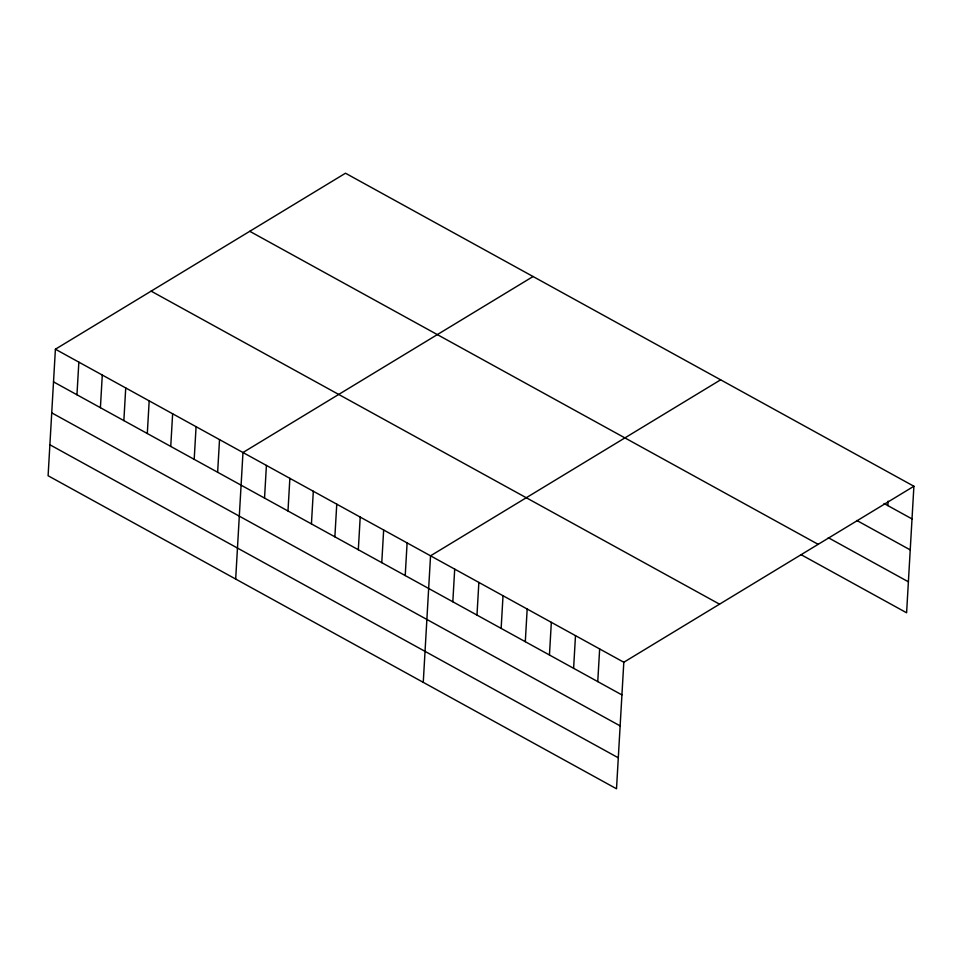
<?xml version="1.0" encoding="UTF-8"?>
<svg xmlns="http://www.w3.org/2000/svg" width="962" height="962" viewBox="0 0 962 962"><rect width="100%" height="100%" fill="white"/><g stroke="black" fill="none" stroke-linecap="round" stroke-linejoin="round"><path stroke-width="1.44" d="M55.399 349.218L48.1 475.745L616.51 788.78L623.809 662.253L913.9 486.255L345.49 173.22L55.399 349.218L623.809 662.253M76.96 394.781L78.848 362.133M100.409 407.696L102.285 375.036M123.857 420.61L125.733 387.951M147.306 433.525L149.182 400.865M170.743 446.44L172.631 413.78M194.192 459.343L196.08 426.695M217.64 472.258L219.528 439.61M235.678 579.04L242.977 452.513L533.068 276.527M264.538 498.088L266.414 465.428M287.987 511.002L289.863 478.342M311.435 523.905L313.311 491.257M334.872 536.82L336.76 504.172M358.321 549.735L360.209 517.075M381.77 562.65L383.658 529.99M405.218 575.565L407.106 542.905M423.256 682.347L430.543 555.82L720.634 379.822M452.825 601.779L454.701 569.119M476.984 615.079L478.86 582.431M501.142 628.39L503.018 595.731M525.3 641.69L527.176 609.03M549.458 654.99L551.334 622.342M573.605 668.301L575.492 635.641M597.763 681.601L599.651 648.941M887.854 505.603L888.118 501.154M913.9 486.255L906.601 612.782L801.069 554.665M884.042 503.511L912.012 518.915M856.829 520.478L910.232 549.891M828.294 537.698L908.393 581.806M249.759 231.301L818.169 544.336M151.13 291.137L719.54 604.172M53.511 381.866L621.921 694.913M51.732 412.854L620.141 725.889M49.892 444.769L618.301 757.803"/></g></svg>
